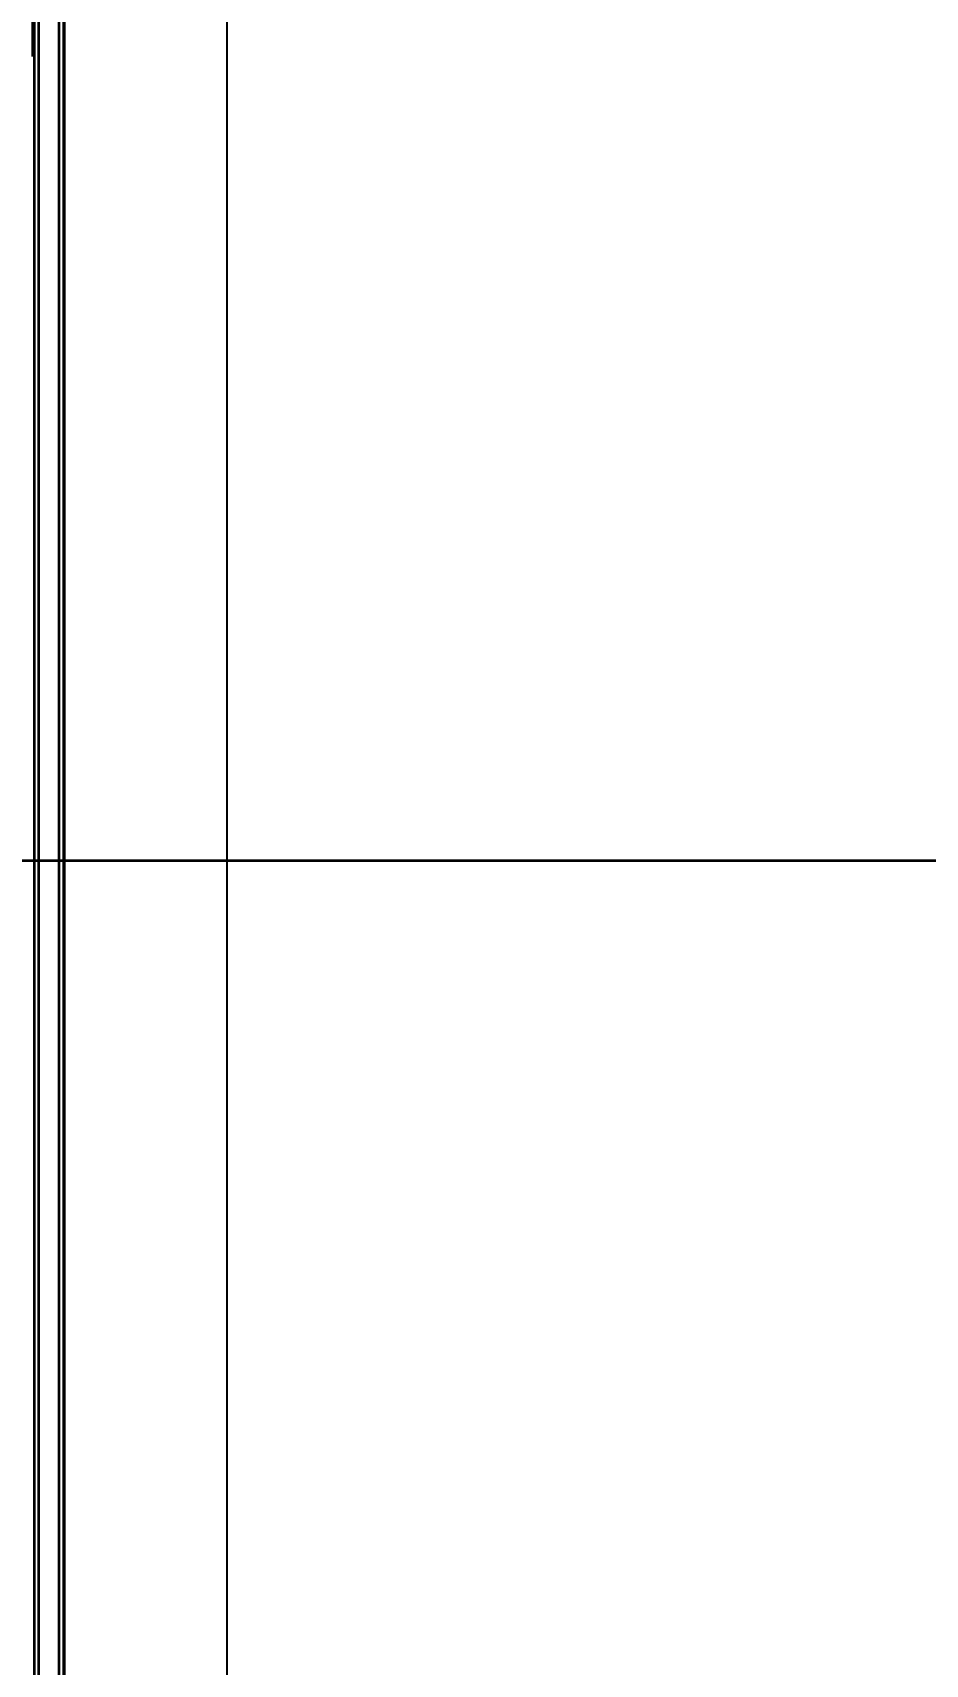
# Model space of a CAD drawing. Header units: millimetres. Extents: x 68 to 2000, y 100 to 2870.
# Drawn here: x 575.7 to 684.1, y 1976.1 to 2174.2 of the extents above; entities that cross this region are included whole.
import ezdxf

# ---------------------------------------------------------------- set-up
doc = ezdxf.new("R2010")
doc.units = ezdxf.units.MM
doc.header["$LTSCALE"] = 10
for name, color, linetype, lineweight in [('_Sichtbarkanten', 7, 'Continuous', 25), ('Bemaßung (ISO)', 7, 'Continuous', 25), ('Schnittlinie (ISO)', 7, 'Continuous', 35), ('Sichtbar schmal (ISO)', 7, 'Continuous', 35)]:
    doc.layers.add(name, color=color, linetype=linetype, lineweight=lineweight)
doc.styles.add('Notiztext (DIN)', font='verdana.ttf')
doc.dimstyles.new('Standard (DIN)', dxfattribs={"dimscale": 10, "dimtxt": 2.5, "dimasz": 2.5, "dimexe": 2, "dimexo": 4, "dimgap": 0.5, "dimtad": 1, "dimdec": 1, "dimrnd": 1e-08, "dimtxsty": 'Notiztext (DIN)', "dimcen": 0.09, "dimclrd": 256, "dimclre": 256, "dimclrt": 256, "dimadec": 0, "dimazin": 2, "dimtfac": 1, "dimtmove": 0, "dimatfit": 3, "dimfxl": 0, "dimtolj": 1, "dimtzin": 0, "dimlwd": -1, "dimlwe": -1, "dimarcsym": 0})

# ---------------------------------------------------------------- blocks, each defined once
blk = doc.blocks.new('2DTransSchnitt0')
at = {"layer": 'Schnittlinie (ISO)', "linetype": 'Continuous'}
blk.add_line((44.371, 207.367), (196.127, 207.367), dxfattribs=at)
blk = doc.blocks.new('*D75')
at = {"layer": 'Bemaßung (ISO)', "transparency": 16777216}
for p, q in [((549.43, 1980.97), (549.43, 1443.32)), ((489.28, 1583.67), (489.28, 1443.32)), ((464.28, 1463.32), (439.28, 1463.32)), ((489.28, 1463.32), (514.28, 1463.32)), ((514.28, 1463.32), (524.43, 1463.32)), ((549.43, 1463.32), (524.43, 1463.32)), ((574.43, 1463.32), (599.43, 1463.32))]:
    blk.add_line(p, q, dxfattribs=at)
for points in [[(464.28, 1467.49), (464.28, 1459.15), (489.28, 1463.32)], [(574.43, 1467.49), (574.43, 1459.15), (549.43, 1463.32)]]:
    blk.add_solid(points, dxfattribs=at)
at = {"layer": 'Defpoints', "color": 0, "transparency": 16777216}
for p in [(549.43, 2020.97), (489.28, 1623.67), (549.43, 1463.32)]:
    blk.add_point(p, dxfattribs=at)
at = {"layer": 'Bemaßung (ISO)', "transparency": 16777216, "insert": (499.78, 1494.35), "char_height": 25, "attachment_point": 1, "style": 'Notiztext (DIN)'}
blk.add_mtext('\\A1;60', dxfattribs=at)

msp = doc.modelspace()

# ---------------------------------------------------------------- linework, layer by layer
at = {"layer": '_Sichtbarkanten'}
for p, q in [((599.28, 2523.67), (599.28, 1623.67)), ((579.58, 2420.77), (579.58, 1726.57))]:
    msp.add_line(p, q, dxfattribs=at)
at = {"layer": 'Sichtbar schmal (ISO)'}
for p, q in [((575.71, 2171.29), (575.73, 2421.47)), ((575.92, 1725.68), (575.92, 2421.66)), ((576.42, 2421.66), (576.42, 1725.68)), ((578.94, 1725.66), (578.94, 2421.68)), ((579.44, 2421.68), (579.44, 1725.66))]:
    msp.add_line(p, q, dxfattribs=at)

# ---------------------------------------------------------------- block references
at = {"layer": 'Schnittlinie (ISO)', "xscale": 10, "yscale": 10, "zscale": 10}
msp.add_blockref('2DTransSchnitt0', (0, 0), dxfattribs=at)

# ---------------------------------------------------------------- dimensions: what is measured, and where the dimension line sits
at = {"layer": 'Bemaßung (ISO)'}
dim = msp.add_linear_dim(base=(549.43, 1463.32), p1=(489.28, 1623.67), p2=(549.43, 2020.97), angle=180, dimstyle='Standard (DIN)', override={"dimdec": 0, "dimtp": 0, "dimtm": 0, "dimtdec": 0, "dimtofl": 0}, dxfattribs=at)
dim.commit()
dim.dimension.update_dxf_attribs({"geometry": '*D75', "text_midpoint": (519.35, 1463.32), "dimtype": 160})

doc.saveas('drawing.dxf')
